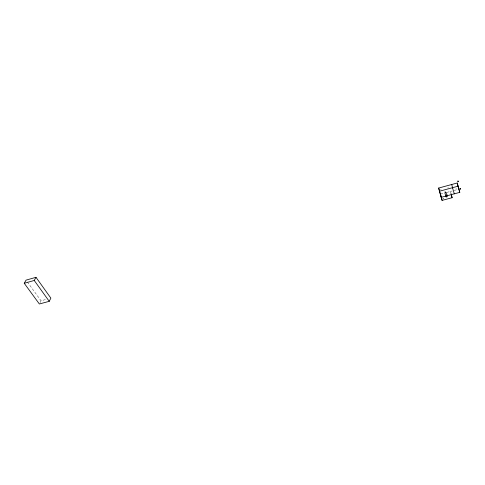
<?xml version="1.0" encoding="UTF-8"?>
<svg xmlns="http://www.w3.org/2000/svg" width="485" height="485" viewBox="0 0 485 485"><rect width="100%" height="100%" fill="white"/><g stroke="black" fill="none" stroke-linecap="round" stroke-linejoin="round"><path stroke-width="0.36" stroke-dasharray="2.42 1.82" d="M447.691 187.919L448.528 187.919M444.751 191.581L445.194 191.248L445.648 191.569M40.025 302.695L41.031 300.773L45.948 299.445M440.495 189.75L441.162 189.756M455.936 188.544L456.361 188.544M440.471 194.115L444.036 193.157M446.885 192.387L452.262 190.944M454.16 190.435L457.573 189.514M447.4 194.43L447.891 194.618M27.366 281.955L41.031 300.773M451.056 193.612L450.444 191.429L451.226 194.649"/><path stroke-width="0.73" d="M457.901 181.063C459.562 180.978 457.203 182.651 457.864 181.081M49.234 301.33L50.864 298.123L35.987 277.311L26.044 280.136L24.25 283.288L39.358 303.98L49.234 301.33L34.241 280.463L35.987 277.311M459.944 188.544L460.611 188.429L460.592 189.047M443.472 198.644L442.975 198.711M460.526 189.095L460.174 189.126M24.25 283.288L34.241 280.463M438.664 188.053L457.216 183.003L459.78 192.363L441.18 197.34L438.664 188.053L442.09 200.384L452.111 197.722L451.232 194.218M439.361 191.254L458.046 186.198L459.78 192.363M442.09 200.384L440.471 194.115M451.226 194.649L452.111 197.722M452.517 187.689L454.275 193.836M457.216 183.003L458.816 188.944M451.729 184.494L452.59 187.944M445.982 192.436L444.83 192.751L446.091 197.037L447.243 196.734L445.982 192.436"/></g></svg>
